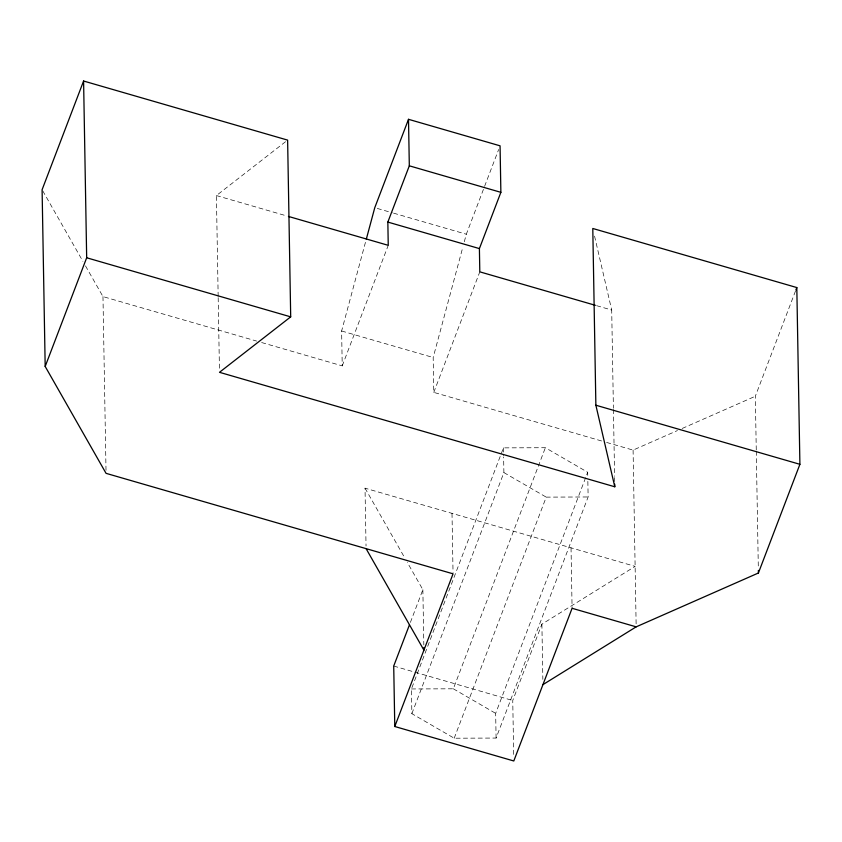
<?xml version="1.0" encoding="UTF-8"?>
<svg xmlns="http://www.w3.org/2000/svg" width="842" height="842" viewBox="0 0 842 842"><rect width="100%" height="100%" fill="white"/><g stroke="black" fill="none" stroke-linecap="round" stroke-linejoin="round"><path stroke-width="0.63" stroke-dasharray="4.21 3.16" d="M261.641 342.536L342.231 365.87L341.62 330.99L365.965 240.412M601.556 440.966L433.788 392.383L433.177 357.503L462.932 246.801M464.289 241.77L466.321 234.223L484.129 187.566M342.231 365.87L388.246 245.327M484.592 186.335L498.653 149.508M433.788 392.383L479.803 271.84M410.38 622.417L422.863 589.695L407.265 562.319M587.853 481.371L588.126 496.969L496.096 738.055L454.196 738.213L411.864 713.669L411.433 688.956L503.463 447.87L545.363 447.712L587.695 472.267L587.758 476.172M411.864 713.669L503.895 472.583L503.621 456.974M411.433 688.956L453.333 688.798L545.363 447.712M454.196 738.213L546.226 497.127L588.126 496.969M496.096 738.055L495.664 713.353L587.695 472.267M513.683 754.4L512.746 700.512L541.89 624.164L635.121 566.382L365.028 488.171L366.038 546.005M756.263 449.933L755.327 396.256L795.879 290.006M218.162 296.373L216.405 195.565L286.585 140.909M606.598 442.429L633.089 450.102L677.431 430.567M682.22 428.452L755.327 396.256M377.269 208.437L392.319 212.794M393.572 213.152L466.321 234.223M216.405 195.565L287.164 216.057M596.62 305.678L611.702 310.035L613.408 408.233M341.62 330.99L433.177 357.503M85.495 265.893L102.977 296.594L256.61 341.073M393.719 666.043L512.746 700.512M503.895 472.583L546.226 497.127M453.333 688.798L495.664 713.353M365.028 488.171L404.676 557.751M42.753 190.85L82.905 261.346M594.557 236.128L611.702 310.035M756.284 451.238L758.316 567.761M633.089 450.102L636.173 626.848M613.439 409.538L614.597 476.309M614.628 477.625L614.692 481.55M571.034 547.826L572.086 608.292M541.89 624.164L542.858 679.368M503.463 447.87L503.6 455.68M452.007 513.357L453.038 572.507M422.863 589.695L423.831 644.909M218.183 297.689L219.467 371.006M102.977 296.594L106.039 472.025"/><path stroke-width="1.26" d="M366.312 239.16L374.764 207.711L408.507 119.311L500.064 145.824L500.874 192.334L479.403 248.59L479.803 271.84L595.368 305.309M83.59 81.021L42.1 189.713L45.184 366.459L106.06 473.341L453.059 573.823L394.782 726.509L513.799 760.979L572.086 608.292L636.173 626.848L758.41 573.002L799.9 464.31L796.816 287.564L592.789 228.477L595.873 405.223L614.786 486.781L219.488 372.311L290.7 316.855L287.617 140.109L83.59 81.021L86.673 257.768L45.184 366.459M288.427 216.426L388.246 245.327L387.846 222.077L409.317 165.821L408.507 119.311M409.454 624.838L393.719 666.043L394.782 726.509M795.879 290.006L796.816 287.564M542.943 684.63L636.173 626.848M409.317 165.821L500.874 192.334M387.846 222.077L479.403 248.59M86.673 257.768L290.7 316.855M595.873 405.223L799.9 464.31M366.081 548.637L423.926 650.161L423.873 647.53M758.368 570.381L758.41 573.002M614.734 484.161L614.786 486.781"/></g></svg>
